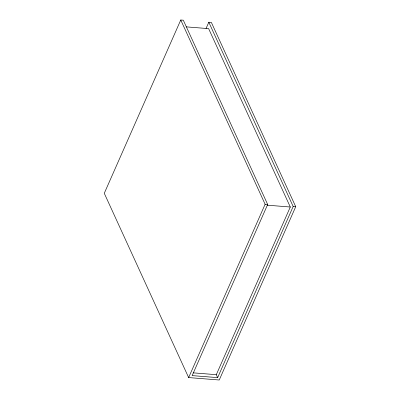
<?xml version="1.0" encoding="UTF-8"?>
<svg xmlns="http://www.w3.org/2000/svg" width="400" height="400" viewBox="0 0 400 400"><rect width="100%" height="100%" fill="white"/><g stroke="black" fill="none" stroke-linecap="round" stroke-linejoin="round"><path stroke-width="0.6" d="M208.81 22.225L293.175 206.495L217.65 377.63L192.145 375.605L267.67 204.47L183.305 20.2L180.755 20L104.275 193.305L188.64 377.57L219.245 380L295.725 206.695L211.36 22.43L208.81 22.225L206.04 28.5M188.64 377.57L265.12 204.265L180.755 20M217.65 377.63L216.3 374.685L290.295 207.015L208.63 28.64L186.235 26.865M265.12 204.265L267.67 204.47M293.175 206.495L295.725 206.695M267.28 205.185L290.295 207.015M193.285 372.855L216.3 374.685"/></g></svg>
